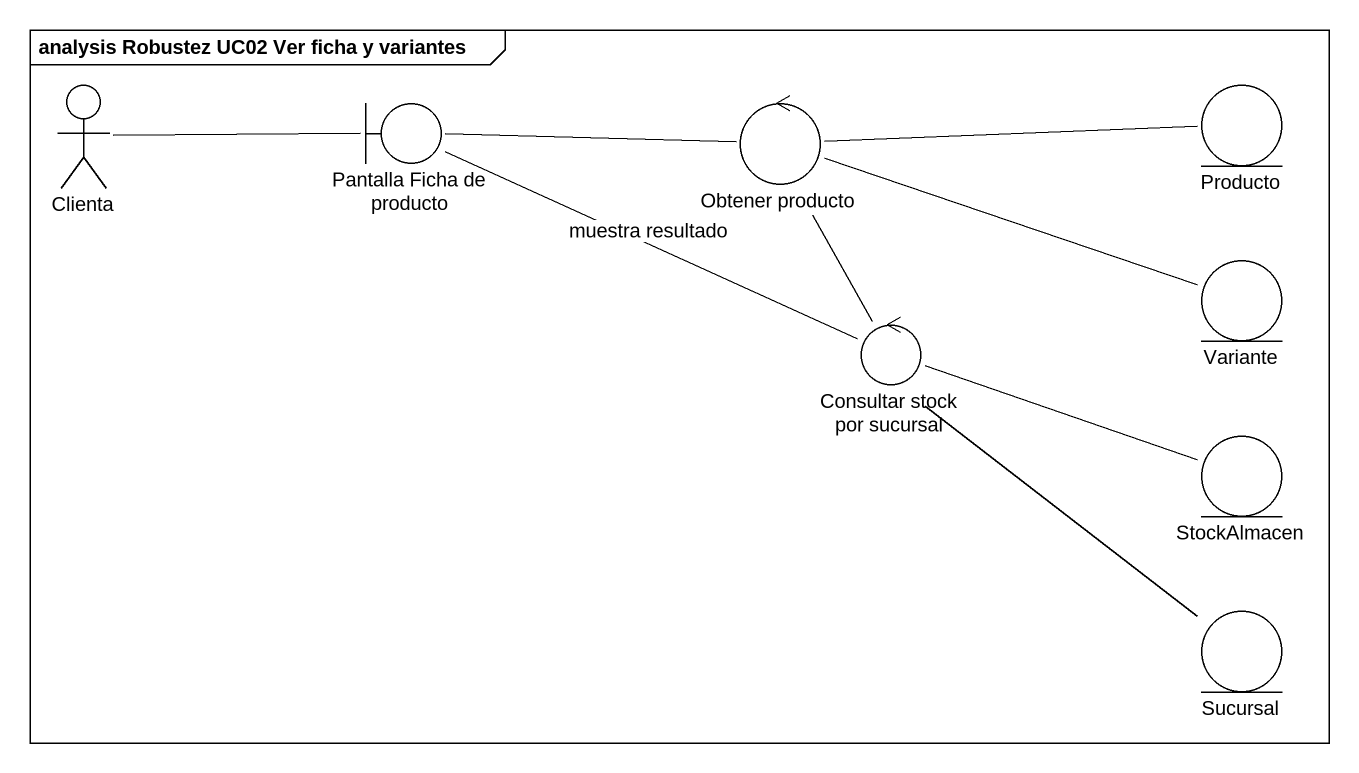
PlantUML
@startuml
mainframe analysis Robustez UC02 Ver ficha y variantes
actor Clienta
boundary "Pantalla Ficha de producto" as Pantalla_Ficha_de_producto
control "Obtener producto" as Obtener_producto
entity Producto
entity Variante
control "Consultar stock por sucursal" as Consultar_stock_por_sucursal
entity StockAlmacen
entity Sucursal
Clienta -right- Pantalla_Ficha_de_producto
Pantalla_Ficha_de_producto -right- Obtener_producto
Obtener_producto -right- Producto
Obtener_producto -right- Variante
Obtener_producto -- Consultar_stock_por_sucursal
Consultar_stock_por_sucursal -left- Pantalla_Ficha_de_producto : muestra resultado
Consultar_stock_por_sucursal -right- StockAlmacen
Consultar_stock_por_sucursal -- Sucursal
@enduml
